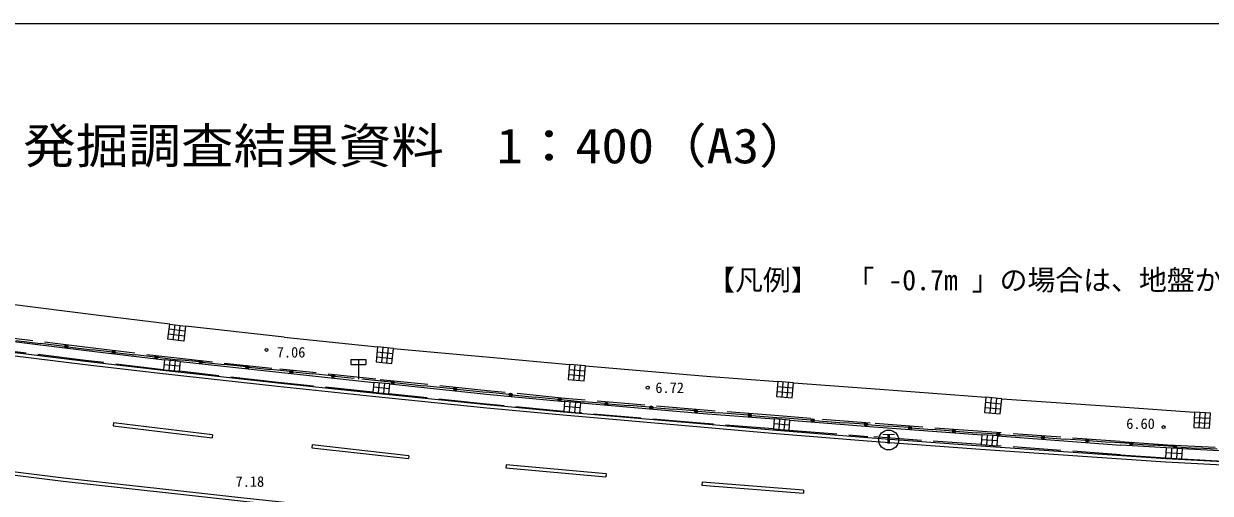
# Model space of a CAD drawing. Units: millimetres, scale not verified. Extents: x -85698 to 78302, y -59329 to 53471.
# Drawn here: x -22669 to 36908, y 29928 to 53471 of the extents above; entities that cross this region are included whole.
import ezdxf
from ezdxf.enums import TextEntityAlignment as Align

# ---------------------------------------------------------------- set-up
doc = ezdxf.new("R2010")
doc.units = ezdxf.units.MM
doc.header["$LTSCALE"] = 400
doc.linetypes.add('DASHED', pattern=[7.5, 6, -1.5])
for name, color, linetype, lineweight in [('0-0_芯', 7, 'Continuous', 9), ('1-0_一 般', 7, 'Continuous', 9), ('1-1_芯\u3000通', 1, 'Continuous', 13), ('1-8_0', 8, 'Continuous', 13)]:
    doc.layers.add(name, color=color, linetype=linetype, lineweight=lineweight)
doc.styles.add('ＭＳ ゴシック', font='')
doc.styles.get('ＭＳ ゴシック').set_extended_font_data('MS Gothic')

msp = doc.modelspace()

# ---------------------------------------------------------------- linework, layer by layer
at = {"layer": '0-0_芯'}
msp.add_line((78301.7, 53471.2), (-85698.3, 53471.2), dxfattribs=at)
at = {"layer": '1-0_一 般'}
for p, q in [((-14572.4, 38056.7), (-15366.4, 38153.1)), ((-15162.6, 37619.5), (-15071.3, 38371.6)), ((-14897.9, 37587.4), (-14806.7, 38339.5)), ((-9591.8, 37758.3), (-14542, 38307.4)), ((-23060.9, 37592.9), (-21832.6, 37442.5)), ((-14602.9, 37806), (-15396.8, 37902.4)), ((-9591.8, 37758.3), (-4899.3, 37265.6)), ((-20604.3, 37292.2), (-21832.6, 37442.5)), ((-20456.9, 37274.1), (-19228.7, 37123.8)), ((-18215.6, 37006.3), (-19228.7, 37123.8)), ((-18094, 36992.2), (-17081, 36874.7)), ((-4924.7, 37015.6), (-4135.2, 36935.4)), ((-4636.2, 37238.9), (-4712.3, 36488.7)), ((-4373, 37212.2), (-4449.2, 36462)), ((-16068, 36757.3), (-17081, 36874.7)), ((-15946.4, 36743.2), (-14933.3, 36625.7)), ((-14825.2, 36293.1), (-15627.6, 36369.1)), ((-15336.7, 36590.4), (-15383.5, 36097.2)), ((-15069.3, 36565), (-15116, 36071.8)), ((-13834.5, 36509.1), (-14933.3, 36625.7)), ((-14801.8, 36539.7), (-9859.1, 36000.7)), ((-13702.6, 36495.1), (-12603.7, 36378.4)), ((-11504.8, 36261.8), (-12603.7, 36378.4)), ((-6237.7, 36641.8), (-6238.6, 36391.8)), ((-6238.6, 36391.8), (-5488.6, 36389)), ((-6237.7, 36641.8), (-5487.7, 36639)), ((-5862.7, 36640.4), (-5866.5, 35640.4)), ((-5487.7, 36639), (-5488.6, 36389)), ((-4950.1, 36765.5), (-4160.6, 36685.3)), ((5004.4, 36359.1), (4937.7, 35605.5)), ((-11373, 36247.8), (-10274.1, 36131.2)), ((-9284.1, 36028.9), (-10274.1, 36131.2)), ((-9859.1, 36000.7), (-5084.2, 35488.7)), ((-9165.3, 36016.7), (-8175.3, 35914.4)), ((-7185.4, 35812.2), (-8175.3, 35914.4)), ((-7066.6, 35799.9), (-6076.6, 35697.7)), ((4695.4, 35880.1), (5488.9, 35809.8)), ((4717.7, 36131.3), (5511.1, 36061)), ((5268.9, 36335.7), (5202.1, 35582.1)), ((-4225.3, 35493.7), (-5699.9, 35647.9)), ((-4310.8, 35164.1), (-5108.7, 35243.7)), ((-4818.3, 35462.1), (-4867.2, 34972.2)), ((-4552.3, 35435.6), (-4601.3, 34945.7)), ((-4048.3, 35475.2), (-2573.7, 35321)), ((-1099.1, 35166.8), (-2573.7, 35321)), ((15168.6, 35273.5), (15959.1, 35208.5)), ((15452.6, 35501.2), (15391, 34753.1)), ((15716.1, 35479.5), (15654.5, 34731.4)), ((-922.1, 35148.2), (552.5, 34994)), ((1710.5, 34879), (552.5, 34994)), ((1849.5, 34865.2), (3007.5, 34750.1)), ((4165.5, 34635.1), (3007.5, 34750.1)), ((4304.4, 34621.3), (5462.4, 34506.2)), ((15148, 35024.2), (15938.6, 34959.1)), ((25908.1, 34716.5), (25837, 33953.8)), ((26173, 34691.8), (26101.9, 33929.1)), ((26437.9, 34667.1), (32386.4, 34254.6)), ((5277.7, 34209.3), (4469.6, 34272.5)), ((4758.6, 34503.1), (4719.2, 33999.7)), ((5028, 34482.1), (4988.6, 33978.7)), ((6523.9, 34420.2), (5462.4, 34506.2)), ((6651.3, 34409.8), (7712.8, 34323.8)), ((8774.2, 34237.7), (7712.8, 34323.8)), ((8901.6, 34227.4), (9963.1, 34141.3)), ((11024.6, 34055.2), (9963.1, 34141.3)), ((11152, 34044.9), (12213.4, 33958.8)), ((25595.8, 34232.8), (26390.5, 34158.6)), ((25619.5, 34487), (26414.2, 34412.9)), ((32386.4, 34254.6), (36115.4, 33986)), ((36381.9, 33972.1), (36342.5, 33211.8)), ((-18158.3, 33457.9), (-18176.3, 33308.9)), ((-13193.2, 32860.7), (-18158.3, 33457.9)), ((13699.6, 33842.5), (12213.4, 33958.8)), ((13877.9, 33828.5), (15364, 33712.2)), ((15785.4, 33343.5), (15000.2, 33402.5)), ((15280.7, 33632.5), (15243.2, 33133.2)), ((16850.1, 33595.9), (15364, 33712.2)), ((15542.5, 33612.8), (15504.9, 33113.5)), ((17028.4, 33581.9), (18514.6, 33465.6)), ((19558.7, 33385.8), (18514.6, 33465.6)), ((19683.9, 33376.3), (20728, 33296.5)), ((36089.1, 33479), (36888.7, 33437.6)), ((36102.3, 33732.5), (36901.8, 33691)), ((36648.4, 33958.3), (36609, 33197.9)), ((-18176.3, 33308.9), (-13211.1, 32711.7)), ((-13193.2, 32860.7), (-13211.1, 32711.7)), ((21772.1, 33216.8), (20728, 33296.5)), ((21897.4, 33207.2), (22941.5, 33127.5)), ((23985.6, 33047.7), (22941.5, 33127.5)), ((24110.9, 33038.2), (25155, 32958.4)), ((26208.8, 32885), (25155, 32958.4)), ((25702.3, 32837.5), (25669, 32346.1)), ((25973, 32819.2), (25939.7, 32327.7)), ((26243.8, 32800.8), (32426, 32345.9)), ((26335.2, 32876.2), (27389, 32802.8)), ((28442.8, 32729.3), (27389, 32802.8)), ((-8192.4, 32360), (-8209.2, 32210.9)), ((-8209.2, 32210.9), (-3348.6, 31662.4)), ((-3331.8, 31811.5), (-8192.4, 32360)), ((26227.1, 32555.1), (25415, 32610.2)), ((28569.2, 32720.5), (29623, 32647.1)), ((30676.8, 32573.7), (29623, 32647.1)), ((30803.2, 32564.9), (31857, 32491.4)), ((32884.2, 32420.8), (31857, 32491.4)), ((34695.8, 32196.6), (32426, 32345.9)), ((33007.5, 32412.4), (34034.6, 32341.8)), ((35061.8, 32271.1), (34034.6, 32341.8)), ((34967.6, 32180.3), (34938, 31686.1)), ((35185, 32262.7), (36212.2, 32192.1)), ((37247.6, 32139.7), (36212.2, 32192.1)), ((-3331.8, 31811.5), (-3348.6, 31662.4)), ((35496.5, 31900.6), (34681, 31949.5)), ((35239.5, 32164), (35209.9, 31669.8)), ((1555.9, 31348.4), (1542.6, 31199)), ((1542.6, 31199), (6556.1, 30752.3)), ((6569.4, 30901.8), (1555.9, 31348.4)), ((6569.4, 30901.8), (6556.1, 30752.3)), ((11390.4, 30483.5), (11378.6, 30333.9)), ((16491.2, 30080.6), (11390.4, 30483.5)), ((11378.6, 30333.9), (16479.4, 29931.1)), ((16491.2, 30080.6), (16479.4, 29931.1))]:
    msp.add_line(p, q, dxfattribs=at)
at = {"layer": '1-0_一 般', "linetype": 'DASHED'}
for p, q in [((-9892.5, 35485), (-14848.5, 36046.5)), ((-5136.8, 34999.2), (-9892.5, 35485)), ((15766.6, 33093.8), (19714.9, 32774.2)), ((25395.4, 32364.6), (19714.9, 32774.2)), ((32393.2, 31852.4), (26210.4, 32309.4)), ((32390, 32521.8), (34762.9, 32360.5)), ((32393.2, 31852.4), (34668.1, 31702.3))]:
    msp.add_line(p, q, dxfattribs=at)
for points in [[(-58951.6, 42494.9), (-54169, 41837.5), (-45222.6, 40638.4), (-39849, 39891.5), (-34898.7, 39224.1), (-28532.8, 38382.1), (-24599.5, 37888), (-19470.8, 37246.2), (-15584.5, 36780.9), (-9808.7, 36153.7)], [(-15665.1, 36123.9), (-19574.4, 36590.1), (-23927.8, 37122)], [(32390, 32521.8), (25464.9, 33020.4), (19835.5, 33435.8), (15046.1, 33820.1), (11499.7, 34093.5), (4495.2, 34683.8), (607.1, 35070.9), (-4995.6, 35641.6), (-9808.7, 36153.7)], [(4433.1, 34022.1), (567.2, 34397), (-4335.3, 34919.1)], [(14963.3, 33154.2), (11308.2, 33441.7), (5258, 33957.6)], [(34762.9, 32360.5), (41044.8, 32021.5), (44981.3, 31820)], [(35481.7, 31653.5), (41048.2, 31355.2), (44931.1, 31161.5)]]:
    msp.add_lwpolyline(points, dxfattribs=at)
at = {"layer": '1-0_一 般'}
for points in [[(-15331.4, 38403.2), (-19029.8, 38855.4), (-23408, 39407.2)], [(-23861.4, 37615.1), (-19515.6, 37088), (-15604.2, 36615.7)], [(-24759.9, 37021.5), (-19591.2, 36391.8), (-15677.9, 35926.4), (-9921.5, 35300), (-5156.6, 34798), (578.1, 34214.6), (4419.4, 33852.1), (11310.5, 33259.5), (14913.7, 32939.9), (19684.4, 32555.2), (25370.9, 32140.4), (32451.2, 31655.6), (34673.2, 31504.7), (41036.8, 31169.2), (44916.8, 30969.2), (49157.2, 30792.3), (52320.6, 30650.8), (62463.1, 30214.6), (66313.8, 30049.9), (66314.4, 30049.9)], [(71729.5, 29968.4), (66320.2, 30199.8), (62469.5, 30364.4), (52327.2, 30800.7), (49163.7, 30942.1), (44923.8, 31119), (41044.6, 31319), (34682.2, 31654.4), (32461.4, 31805.2), (25381.4, 32290), (19695.8, 32704.8), (14926.3, 33089.4), (11323.5, 33408.9), (4432.8, 34001.5), (592.8, 34363.9), (-5141.1, 34947.2), (-9905.5, 35449.1), (-15660.9, 36075.5), (-19573.3, 36540.7), (-24741.3, 37170.3)], [(-4109.8, 37185.5), (734.6, 36748.5), (4739.9, 36382.5)], [(37533.6, 25633.3), (30696.4, 26024.2), (23575.2, 26517.7), (18384.8, 26887.2), (14118.2, 27203.7), (9852.5, 27561.3), (7958.1, 27717.8), (5039.3, 27991.7), (214.3, 28459.2), (-4755.2, 28941), (-8478.6, 29343.9), (-11765.3, 29689.9), (-20675, 30689.7), (-25891.1, 31341.1), (-29942.7, 31877.2), (-33859.7, 32403.7), (-38740.9, 33065.1), (-43482.6, 33708.7), (-49108.1, 34483.4), (-55728.1, 35352), (-58931.5, 35801.8)], [(5533.4, 36312.2), (11621, 35801), (15189.1, 35522.9)], [(-4286.4, 35409), (558.9, 34903.3), (4489.2, 34524.2)], [(15979.6, 35457.8), (20323.8, 35146), (25643.2, 34741.2)], [(5297.4, 34461), (11448.7, 33926.9), (15019, 33652.2)], [(15804.2, 33593.1), (19798.5, 33275.8), (25431.6, 32855.9)], [(44967.4, 31655.9), (41052.1, 31857.1), (35511.3, 32147.7)], [(-25910.2, 31192.3), (-20692.7, 30540.7), (-11781.6, 29540.8), (-8494.5, 29194.7), (-4770.5, 28791.8), (199.9, 28309.9), (5025.1, 27842.4), (7945, 27568.3), (9840.1, 27411.8), (14106.3, 27054.2), (18373.9, 26737.6), (23564.7, 26368), (30686.9, 25874.5), (37523, 25483.7), (42329.3, 25075), (47417.8, 24673.4), (54009.8, 24122.5), (58198.2, 23768.6), (62381.8, 23406.9), (65978.9, 23104.6), (71310.5, 22731.7)]]:
    msp.add_lwpolyline(points, dxfattribs=at)
for points in [[(-14633.3, 37555.3), (-15427.2, 37651.6), (-15335.9, 38403.8), (-14542, 38307.4)], [(-4899.3, 37265.6), (-4975.5, 36515.4), (-4186, 36435.3), (-4109.8, 37185.5)], [(-14801.8, 36539.7), (-15604.2, 36615.7), (-15650.9, 36122.5), (-14848.5, 36046.5)], [(4739.9, 36382.5), (4673.2, 35628.9), (5466.6, 35558.6), (5533.4, 36312.2)], [(-4286.4, 35409), (-5084.2, 35488.7), (-5133.2, 34998.8), (-4335.3, 34919.1)], [(15189.1, 35522.9), (15127.5, 34774.8), (15918.1, 34709.8), (15979.6, 35457.8)], [(25643.2, 34741.2), (25572.1, 33978.6), (26366.8, 33904.4), (26437.9, 34667.1)], [(5297.4, 34461), (4489.2, 34524.2), (4449.9, 34020.8), (5258, 33957.6)], [(36115.4, 33986), (36076, 33225.6), (36875.5, 33184.1), (36915, 33944.5)], [(15804.2, 33593.1), (15019, 33652.2), (14981.4, 33152.9), (15766.6, 33093.8)], [(26243.8, 32800.8), (25431.6, 32855.9), (25398.3, 32364.4), (26210.4, 32309.4)], [(35511.3, 32147.7), (34695.8, 32196.6), (34666.2, 31702.4), (35481.7, 31653.5)]]:
    msp.add_lwpolyline(points, close=True, dxfattribs=at)
for centre, radius in [((-20530.6, 37283.1), 75), ((-20530.6, 37283.1), 49.5), ((-20530.6, 37283.1), 24.5), ((-18154.8, 36999.2), 75), ((-18154.8, 36999.2), 49.5), ((-18154.8, 36999.2), 24.5), ((-16007.2, 36750.2), 75), ((-16007.2, 36750.2), 49.5), ((-16007.2, 36750.2), 24.5), ((-13768.5, 36502.1), 75), ((-13768.5, 36502.1), 49.5), ((-13768.5, 36502.1), 24.5), ((-11438.9, 36254.8), 75), ((-11438.9, 36254.8), 49.5), ((-11438.9, 36254.8), 24.5), ((-9224.7, 36022.8), 75), ((-9224.7, 36022.8), 49.5), ((-9224.7, 36022.8), 24.5), ((-7126, 35806.1), 75), ((-7126, 35806.1), 49.5), ((-7126, 35806.1), 24.5), ((-4136.8, 35484.4), 75), ((-4136.8, 35484.4), 49.5), ((-4136.8, 35484.4), 24.5), ((-1010.6, 35157.5), 75), ((-1010.6, 35157.5), 49.5), ((-1010.6, 35157.5), 24.5), ((1780, 34872.1), 75), ((1780, 34872.1), 49.5), ((1780, 34872.1), 24.5), ((4234.9, 34628.2), 75), ((4234.9, 34628.2), 49.5), ((4234.9, 34628.2), 24.5), ((6587.6, 34415), 75), ((6587.6, 34415), 49.5), ((6587.6, 34415), 24.5), ((8837.9, 34232.5), 75), ((8837.9, 34232.5), 49.5), ((8837.9, 34232.5), 24.5), ((11088.3, 34050.1), 75), ((11088.3, 34050.1), 49.5), ((11088.3, 34050.1), 24.5), ((13788.7, 33835.5), 75), ((13788.7, 33835.5), 49.5), ((13788.7, 33835.5), 24.5), ((16939.3, 33588.9), 75), ((16939.3, 33588.9), 49.5), ((16939.3, 33588.9), 24.5), ((19621.3, 33381.1), 75), ((19621.3, 33381.1), 49.5), ((19621.3, 33381.1), 24.5), ((20758.5, 32597.6), 500), ((21834.8, 33212), 75), ((21834.8, 33212), 49.5), ((21834.8, 33212), 24.5), ((24048.3, 33042.9), 75), ((24048.3, 33042.9), 49.5), ((24048.3, 33042.9), 24.5), ((26272, 32880.6), 75), ((26272, 32880.6), 49.5), ((26272, 32880.6), 24.5), ((28506, 32724.9), 75), ((28506, 32724.9), 49.5), ((28506, 32724.9), 24.5), ((30740, 32569.3), 75), ((30740, 32569.3), 49.5), ((30740, 32569.3), 24.5), ((32945.8, 32416.6), 75), ((32945.8, 32416.6), 49.5), ((32945.8, 32416.6), 24.5), ((35123.4, 32266.9), 75), ((35123.4, 32266.9), 49.5), ((35123.4, 32266.9), 24.5)]:
    msp.add_circle(centre, radius, dxfattribs=at)
at = {"layer": '1-8_0'}
for centre in [(-10479.4, 37115), (8661.4, 35224.5), (34560.6, 33246.1)]:
    msp.add_circle(centre, 75, dxfattribs=at)

# ---------------------------------------------------------------- texts
at = {"layer": '0-0_芯', "style": 'ＭＳ ゴシック', "width": 1.1}
msp.add_text('発掘調査結果資料\u30001：400（A3）', height=1760, dxfattribs=at).set_placement((-22698.3, 45942.9), align=Align.BOTTOM_LEFT)
at = {"layer": '1-0_一 般', "style": 'ＭＳ ゴシック', "width": 2}
msp.add_text('T', height=498.5, dxfattribs=at).set_placement((20418.5, 32257.6), align=Align.BOTTOM_LEFT)
at = {"layer": '1-1_芯\u3000通', "style": 'ＭＳ ゴシック'}
msp.add_text('【凡例】\u3000「 -0.7m 」の場合は、地盤から「 0.7mの深さで遺構が検出された 」ことを表す', height=1026, dxfattribs=at).set_placement((11648, 39798.9), align=Align.BOTTOM_LEFT)
at = {"layer": '1-8_0', "color": 7, "style": 'ＭＳ ゴシック'}
for s, p in [('7.06', (-9963.9, 36576.5)), ('6.72', (9045, 34798.3)), ('6.60', (32689.4, 32994.9)), ('7.18', (-12032.1, 30092.5))]:
    msp.add_text(s, height=527.9, dxfattribs=at).set_placement(p, align=Align.BOTTOM_LEFT)

doc.saveas('drawing.dxf')
